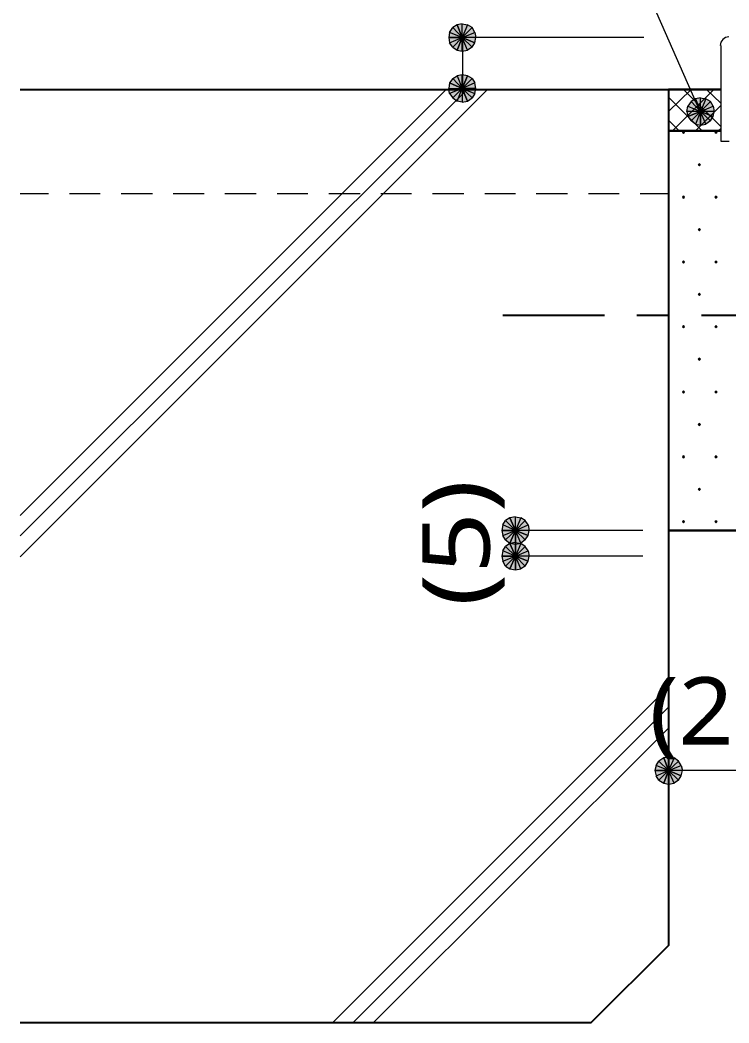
# Model space of a CAD drawing. Header units: millimetres. Extents: x 0 to 420, y 0 to 297.
# Drawn here: x 45.61 to 72.94, y 196.15 to 234.81 of the extents above; entities that cross this region are included whole.
import ezdxf
from ezdxf.enums import TextEntityAlignment as Align

# ---------------------------------------------------------------- set-up
doc = ezdxf.new("R2010")
doc.units = ezdxf.units.MM
doc.styles.add('kst32b', font='NotoSansJP-Variable.ttf')

msp = doc.modelspace()

# ---------------------------------------------------------------- hatches: boundary and pattern name
h = msp.add_hatch(color=7)
h.paths.add_polyline_path([(62.463, 234.632), (62.294, 234.527), (62.653, 234.146), (62.463, 234.632)])
h.paths.add_polyline_path([(62.294, 234.527), (62.653, 234.146), (62.167, 234.336), (62.294, 234.527)])
h.paths.add_polyline_path([(62.653, 234.146), (62.167, 234.336), (62.145, 234.146), (62.653, 234.146)])
h = msp.add_hatch(color=7)
h.paths.add_polyline_path([(63.034, 234.527), (62.865, 234.632), (62.653, 234.146), (63.034, 234.527)])
h.paths.add_polyline_path([(62.865, 234.632), (62.653, 234.146), (62.653, 234.675), (62.865, 234.632)])
h.paths.add_polyline_path([(62.653, 234.146), (62.653, 234.675), (62.463, 234.632), (62.653, 234.146)])
h = msp.add_hatch(color=7)
h.paths.add_polyline_path([(63.14, 233.934), (63.183, 234.146), (62.653, 234.146), (63.14, 233.934)])
h.paths.add_polyline_path([(63.183, 234.146), (62.653, 234.146), (63.14, 234.336), (63.183, 234.146)])
h.paths.add_polyline_path([(62.653, 234.146), (63.14, 234.336), (63.034, 234.527), (62.653, 234.146)])
h = msp.add_hatch(color=7)
h.paths.add_polyline_path([(62.145, 234.146), (62.167, 233.934), (62.653, 234.146), (62.145, 234.146)])
h.paths.add_polyline_path([(62.167, 233.934), (62.653, 234.146), (62.294, 233.765), (62.167, 233.934)])
h.paths.add_polyline_path([(62.653, 234.146), (62.294, 233.765), (62.463, 233.659), (62.653, 234.146)])
for points in [[(62.463, 233.659), (62.653, 233.616), (62.653, 234.146), (62.463, 233.659)], [(62.865, 232.664), (62.653, 232.706), (62.653, 232.177), (62.865, 232.664)], [(71.649, 231.775), (71.48, 231.669), (71.84, 231.288), (71.649, 231.775)], [(71.184, 230.526), (71.162, 230.505), (71.141, 230.484), (71.162, 230.463), (71.184, 230.441), (71.205, 230.463), (71.226, 230.484), (71.205, 230.505), (71.184, 230.526)], [(72.432, 230.526), (72.411, 230.505), (72.39, 230.484), (72.411, 230.463), (72.432, 230.441), (72.454, 230.463), (72.475, 230.484), (72.454, 230.505), (72.432, 230.526)], [(71.797, 229.277), (71.776, 229.256), (71.755, 229.235), (71.776, 229.214), (71.797, 229.193), (71.819, 229.214), (71.84, 229.235), (71.819, 229.256), (71.797, 229.277)], [(71.184, 228.029), (71.162, 228.007), (71.141, 227.986), (71.162, 227.965), (71.184, 227.944), (71.205, 227.965), (71.226, 227.986), (71.205, 228.007), (71.184, 228.029)], [(72.432, 228.029), (72.411, 228.007), (72.39, 227.986), (72.411, 227.965), (72.432, 227.944), (72.454, 227.965), (72.475, 227.986), (72.454, 228.007), (72.432, 228.029)], [(71.797, 226.78), (71.776, 226.758), (71.755, 226.737), (71.776, 226.716), (71.797, 226.695), (71.819, 226.716), (71.84, 226.737), (71.819, 226.758), (71.797, 226.78)], [(71.184, 225.531), (71.162, 225.51), (71.141, 225.488), (71.162, 225.467), (71.184, 225.446), (71.205, 225.467), (71.226, 225.488), (71.205, 225.51), (71.184, 225.531)], [(72.432, 225.531), (72.411, 225.51), (72.39, 225.488), (72.411, 225.467), (72.432, 225.446), (72.454, 225.467), (72.475, 225.488), (72.454, 225.51), (72.432, 225.531)], [(71.797, 224.282), (71.776, 224.261), (71.755, 224.24), (71.776, 224.218), (71.797, 224.197), (71.819, 224.218), (71.84, 224.24), (71.819, 224.261), (71.797, 224.282)], [(71.184, 223.033), (71.162, 223.012), (71.141, 222.991), (71.162, 222.97), (71.184, 222.948), (71.205, 222.97), (71.226, 222.991), (71.205, 223.012), (71.184, 223.033)], [(72.432, 223.033), (72.411, 223.012), (72.39, 222.991), (72.411, 222.97), (72.432, 222.948), (72.454, 222.97), (72.475, 222.991), (72.454, 223.012), (72.432, 223.033)], [(71.797, 221.784), (71.776, 221.763), (71.755, 221.742), (71.776, 221.721), (71.797, 221.7), (71.819, 221.721), (71.84, 221.742), (71.819, 221.763), (71.797, 221.784)], [(71.184, 220.514), (71.162, 220.493), (71.141, 220.472), (71.162, 220.451), (71.184, 220.43), (71.205, 220.451), (71.226, 220.472), (71.205, 220.493), (71.184, 220.514)], [(72.432, 220.514), (72.411, 220.493), (72.39, 220.472), (72.411, 220.451), (72.432, 220.43), (72.454, 220.451), (72.475, 220.472), (72.454, 220.493), (72.432, 220.514)], [(71.797, 219.265), (71.776, 219.244), (71.755, 219.223), (71.776, 219.202), (71.797, 219.181), (71.819, 219.202), (71.84, 219.223), (71.819, 219.244), (71.797, 219.265)], [(71.184, 218.017), (71.162, 217.996), (71.141, 217.974), (71.162, 217.953), (71.184, 217.932), (71.205, 217.953), (71.226, 217.974), (71.205, 217.996), (71.184, 218.017)], [(72.432, 218.017), (72.411, 217.996), (72.39, 217.974), (72.411, 217.953), (72.432, 217.932), (72.454, 217.953), (72.475, 217.974), (72.454, 217.996), (72.432, 218.017)], [(71.797, 216.768), (71.776, 216.747), (71.755, 216.725), (71.776, 216.704), (71.797, 216.683), (71.819, 216.704), (71.84, 216.725), (71.819, 216.747), (71.797, 216.768)], [(71.184, 215.519), (71.162, 215.498), (71.141, 215.477), (71.162, 215.455), (71.184, 215.434), (71.205, 215.455), (71.226, 215.477), (71.205, 215.498), (71.184, 215.519)], [(72.432, 215.519), (72.411, 215.498), (72.39, 215.477), (72.411, 215.455), (72.432, 215.434), (72.454, 215.455), (72.475, 215.477), (72.454, 215.498), (72.432, 215.519)], [(64.495, 214.651), (64.707, 214.609), (64.707, 215.138), (64.495, 214.651)], [(64.495, 213.656), (64.707, 213.614), (64.707, 214.143), (64.495, 213.656)], [(70.421, 205.401), (70.612, 205.359), (70.612, 205.888), (70.421, 205.401)]]:
    msp.add_hatch(color=7).paths.add_polyline_path(points)
h = msp.add_hatch(color=7)
h.paths.add_polyline_path([(62.653, 233.616), (62.865, 233.659), (62.653, 234.146), (62.653, 233.616)])
h.paths.add_polyline_path([(62.865, 233.659), (62.653, 234.146), (63.034, 233.765), (62.865, 233.659)])
h.paths.add_polyline_path([(62.653, 234.146), (63.034, 233.765), (63.14, 233.934), (62.653, 234.146)])
h = msp.add_hatch(color=7)
h.paths.add_polyline_path([(62.167, 232.389), (62.145, 232.177), (62.653, 232.177), (62.167, 232.389)])
h.paths.add_polyline_path([(62.145, 232.177), (62.653, 232.177), (62.167, 231.987), (62.145, 232.177)])
h.paths.add_polyline_path([(62.653, 232.177), (62.167, 231.987), (62.294, 231.817), (62.653, 232.177)])
h = msp.add_hatch(color=7)
h.paths.add_polyline_path([(62.653, 232.706), (62.463, 232.664), (62.653, 232.177), (62.653, 232.706)])
h.paths.add_polyline_path([(62.463, 232.664), (62.653, 232.177), (62.294, 232.558), (62.463, 232.664)])
h.paths.add_polyline_path([(62.653, 232.177), (62.294, 232.558), (62.167, 232.389), (62.653, 232.177)])
h = msp.add_hatch(color=7)
h.paths.add_polyline_path([(63.183, 232.177), (63.14, 232.389), (62.653, 232.177), (63.183, 232.177)])
h.paths.add_polyline_path([(63.14, 232.389), (62.653, 232.177), (63.034, 232.558), (63.14, 232.389)])
h.paths.add_polyline_path([(62.653, 232.177), (63.034, 232.558), (62.865, 232.664), (62.653, 232.177)])
h = msp.add_hatch(color=7)
h.paths.add_polyline_path([(62.294, 231.817), (62.463, 231.69), (62.653, 232.177), (62.294, 231.817)])
h.paths.add_polyline_path([(62.463, 231.69), (62.653, 232.177), (62.653, 231.648), (62.463, 231.69)])
h.paths.add_polyline_path([(62.653, 232.177), (62.653, 231.648), (62.865, 231.69), (62.653, 232.177)])
h = msp.add_hatch(color=7)
h.paths.add_polyline_path([(62.865, 231.69), (63.034, 231.817), (62.653, 232.177), (62.865, 231.69)])
h.paths.add_polyline_path([(63.034, 231.817), (62.653, 232.177), (63.14, 231.987), (63.034, 231.817)])
h.paths.add_polyline_path([(62.653, 232.177), (63.14, 231.987), (63.183, 232.177), (62.653, 232.177)])
h = msp.add_hatch(color=7)
h.paths.add_polyline_path([(71.48, 231.669), (71.353, 231.5), (71.84, 231.288), (71.48, 231.669)])
h.paths.add_polyline_path([(71.353, 231.5), (71.84, 231.288), (71.311, 231.288), (71.353, 231.5)])
h.paths.add_polyline_path([(71.84, 231.288), (71.311, 231.288), (71.353, 231.098), (71.84, 231.288)])
h = msp.add_hatch(color=7)
h.paths.add_polyline_path([(72.221, 231.669), (72.051, 231.775), (71.84, 231.288), (72.221, 231.669)])
h.paths.add_polyline_path([(72.051, 231.775), (71.84, 231.288), (71.84, 231.817), (72.051, 231.775)])
h.paths.add_polyline_path([(71.84, 231.288), (71.84, 231.817), (71.649, 231.775), (71.84, 231.288)])
h = msp.add_hatch(color=7)
h.paths.add_polyline_path([(72.327, 231.098), (72.369, 231.288), (71.84, 231.288), (72.327, 231.098)])
h.paths.add_polyline_path([(72.369, 231.288), (71.84, 231.288), (72.327, 231.5), (72.369, 231.288)])
h.paths.add_polyline_path([(71.84, 231.288), (72.327, 231.5), (72.221, 231.669), (71.84, 231.288)])
h = msp.add_hatch(color=7)
h.paths.add_polyline_path([(71.353, 231.098), (71.48, 230.928), (71.84, 231.288), (71.353, 231.098)])
h.paths.add_polyline_path([(71.48, 230.928), (71.84, 231.288), (71.649, 230.801), (71.48, 230.928)])
h.paths.add_polyline_path([(71.84, 231.288), (71.649, 230.801), (71.84, 230.759), (71.84, 231.288)])
h = msp.add_hatch(color=7)
h.paths.add_polyline_path([(71.84, 230.759), (72.051, 230.801), (71.84, 231.288), (71.84, 230.759)])
h.paths.add_polyline_path([(72.051, 230.801), (71.84, 231.288), (72.221, 230.928), (72.051, 230.801)])
h.paths.add_polyline_path([(71.84, 231.288), (72.221, 230.928), (72.327, 231.098), (71.84, 231.288)])
h = msp.add_hatch(color=7)
h.paths.add_polyline_path([(64.495, 215.625), (64.326, 215.519), (64.707, 215.138), (64.495, 215.625)])
h.paths.add_polyline_path([(64.326, 215.519), (64.707, 215.138), (64.22, 215.35), (64.326, 215.519)])
h.paths.add_polyline_path([(64.707, 215.138), (64.22, 215.35), (64.177, 215.138), (64.707, 215.138)])
h = msp.add_hatch(color=7)
h.paths.add_polyline_path([(65.087, 215.519), (64.918, 215.625), (64.707, 215.138), (65.087, 215.519)])
h.paths.add_polyline_path([(64.918, 215.625), (64.707, 215.138), (64.707, 215.667), (64.918, 215.625)])
h.paths.add_polyline_path([(64.707, 215.138), (64.707, 215.667), (64.495, 215.625), (64.707, 215.138)])
h = msp.add_hatch(color=7)
h.paths.add_polyline_path([(65.193, 214.947), (65.236, 215.138), (64.707, 215.138), (65.193, 214.947)])
h.paths.add_polyline_path([(65.236, 215.138), (64.707, 215.138), (65.193, 215.35), (65.236, 215.138)])
h.paths.add_polyline_path([(64.707, 215.138), (65.193, 215.35), (65.087, 215.519), (64.707, 215.138)])
h = msp.add_hatch(color=7)
h.paths.add_polyline_path([(64.177, 215.138), (64.22, 214.947), (64.707, 215.138), (64.177, 215.138)])
h.paths.add_polyline_path([(64.22, 214.947), (64.707, 215.138), (64.326, 214.778), (64.22, 214.947)])
h.paths.add_polyline_path([(64.707, 215.138), (64.326, 214.778), (64.495, 214.651), (64.707, 215.138)])
h = msp.add_hatch(color=7)
h.paths.add_polyline_path([(64.707, 214.609), (64.918, 214.651), (64.707, 215.138), (64.707, 214.609)])
h.paths.add_polyline_path([(64.918, 214.651), (64.707, 215.138), (65.087, 214.778), (64.918, 214.651)])
h.paths.add_polyline_path([(64.707, 215.138), (65.087, 214.778), (65.193, 214.947), (64.707, 215.138)])
h = msp.add_hatch(color=7)
h.paths.add_polyline_path([(64.495, 214.63), (64.326, 214.524), (64.707, 214.143), (64.495, 214.63)])
h.paths.add_polyline_path([(64.326, 214.524), (64.707, 214.143), (64.22, 214.355), (64.326, 214.524)])
h.paths.add_polyline_path([(64.707, 214.143), (64.22, 214.355), (64.177, 214.143), (64.707, 214.143)])
h = msp.add_hatch(color=7)
h.paths.add_polyline_path([(65.087, 214.524), (64.918, 214.63), (64.707, 214.143), (65.087, 214.524)])
h.paths.add_polyline_path([(64.918, 214.63), (64.707, 214.143), (64.707, 214.672), (64.918, 214.63)])
h.paths.add_polyline_path([(64.707, 214.143), (64.707, 214.672), (64.495, 214.63), (64.707, 214.143)])
h = msp.add_hatch(color=7)
h.paths.add_polyline_path([(65.193, 213.953), (65.236, 214.143), (64.707, 214.143), (65.193, 213.953)])
h.paths.add_polyline_path([(65.236, 214.143), (64.707, 214.143), (65.193, 214.355), (65.236, 214.143)])
h.paths.add_polyline_path([(64.707, 214.143), (65.193, 214.355), (65.087, 214.524), (64.707, 214.143)])
h = msp.add_hatch(color=7)
h.paths.add_polyline_path([(64.177, 214.143), (64.22, 213.953), (64.707, 214.143), (64.177, 214.143)])
h.paths.add_polyline_path([(64.22, 213.953), (64.707, 214.143), (64.326, 213.762), (64.22, 213.953)])
h.paths.add_polyline_path([(64.707, 214.143), (64.326, 213.762), (64.495, 213.656), (64.707, 214.143)])
h = msp.add_hatch(color=7)
h.paths.add_polyline_path([(64.707, 213.614), (64.918, 213.656), (64.707, 214.143), (64.707, 213.614)])
h.paths.add_polyline_path([(64.918, 213.656), (64.707, 214.143), (65.087, 213.762), (64.918, 213.656)])
h.paths.add_polyline_path([(64.707, 214.143), (65.087, 213.762), (65.193, 213.953), (64.707, 214.143)])
h = msp.add_hatch(color=7)
h.paths.add_polyline_path([(70.421, 206.375), (70.231, 206.248), (70.612, 205.888), (70.421, 206.375)])
h.paths.add_polyline_path([(70.231, 206.248), (70.612, 205.888), (70.125, 206.079), (70.231, 206.248)])
h.paths.add_polyline_path([(70.612, 205.888), (70.125, 206.079), (70.083, 205.888), (70.612, 205.888)])
h = msp.add_hatch(color=7)
h.paths.add_polyline_path([(70.993, 206.248), (70.824, 206.375), (70.612, 205.888), (70.993, 206.248)])
h.paths.add_polyline_path([(70.824, 206.375), (70.612, 205.888), (70.612, 206.396), (70.824, 206.375)])
h.paths.add_polyline_path([(70.612, 205.888), (70.612, 206.396), (70.421, 206.375), (70.612, 205.888)])
h = msp.add_hatch(color=7)
h.paths.add_polyline_path([(71.099, 205.676), (71.141, 205.888), (70.612, 205.888), (71.099, 205.676)])
h.paths.add_polyline_path([(71.141, 205.888), (70.612, 205.888), (71.099, 206.079), (71.141, 205.888)])
h.paths.add_polyline_path([(70.612, 205.888), (71.099, 206.079), (70.993, 206.248), (70.612, 205.888)])
h = msp.add_hatch(color=7)
h.paths.add_polyline_path([(70.083, 205.888), (70.125, 205.676), (70.612, 205.888), (70.083, 205.888)])
h.paths.add_polyline_path([(70.125, 205.676), (70.612, 205.888), (70.231, 205.507), (70.125, 205.676)])
h.paths.add_polyline_path([(70.612, 205.888), (70.231, 205.507), (70.421, 205.401), (70.612, 205.888)])
h = msp.add_hatch(color=7)
h.paths.add_polyline_path([(70.612, 205.359), (70.824, 205.401), (70.612, 205.888), (70.612, 205.359)])
h.paths.add_polyline_path([(70.824, 205.401), (70.612, 205.888), (70.993, 205.507), (70.824, 205.401)])
h.paths.add_polyline_path([(70.612, 205.888), (70.993, 205.507), (71.099, 205.676), (70.612, 205.888)])

# ---------------------------------------------------------------- linework, layer by layer
at = {"lineweight": 13}
for points in [[(71.819, 231.309), (65.85, 244.877)], [(69.66, 234.146), (62.632, 234.146)], [(62.675, 232.156), (62.675, 234.146)], [(72.93, 234.167), (72.802, 234.141), (72.698, 234.071), (72.627, 233.966), (72.602, 233.839)], [(72.623, 233.828), (72.623, 230.145), (72.94, 230.145)], [(62.844, 232.135), (45.614, 214.926)], [(62.04, 232.135), (45.614, 215.709)], [(63.627, 232.135), (45.614, 214.122)], [(70.612, 231.288), (71.48, 232.135)], [(70.76, 230.547), (72.348, 232.135)], [(72.623, 230.717), (71.184, 232.135)], [(72.623, 231.606), (72.073, 232.135)], [(71.903, 230.547), (70.612, 231.838)], [(71.649, 230.547), (72.623, 231.521)], [(71.014, 230.547), (70.612, 230.949)], [(72.517, 230.547), (72.623, 230.632)], [(45.614, 228.134), (46.715, 228.134)], [(47.519, 228.134), (48.705, 228.134)], [(49.509, 228.134), (50.715, 228.134)], [(51.52, 228.134), (52.705, 228.134)], [(53.509, 228.134), (54.716, 228.134)], [(55.52, 228.134), (56.705, 228.134)], [(57.51, 228.134), (58.716, 228.134)], [(59.521, 228.134), (60.706, 228.134)], [(61.51, 228.134), (62.717, 228.134)], [(63.521, 228.134), (64.707, 228.134)], [(65.511, 228.134), (66.717, 228.134)], [(67.522, 228.134), (68.707, 228.134)], [(69.511, 228.134), (70.612, 228.134)], [(69.617, 215.138), (64.707, 215.138)], [(64.707, 215.138), (64.707, 214.143)], [(69.617, 214.143), (64.707, 214.143)], [(70.612, 209.105), (57.658, 196.151)], [(70.612, 208.322), (58.441, 196.151)], [(70.612, 207.518), (59.224, 196.151)], [(80.603, 205.888), (75.607, 205.888), (70.612, 205.888)]]:
    msp.add_lwpolyline(points, dxfattribs=at)
at = {"lineweight": 0}
for points in [[(62.653, 234.146), (62.167, 234.336), (62.145, 234.146)], [(62.294, 234.527), (62.653, 234.146), (62.167, 234.336)], [(62.463, 234.632), (62.294, 234.527), (62.653, 234.146)], [(62.653, 234.146), (62.653, 234.675), (62.463, 234.632)], [(62.865, 234.632), (62.653, 234.146), (62.653, 234.675)], [(63.034, 234.527), (62.865, 234.632), (62.653, 234.146)], [(62.653, 234.146), (63.14, 234.336), (63.034, 234.527)], [(63.183, 234.146), (62.653, 234.146), (63.14, 234.336)], [(62.145, 234.146), (62.167, 233.934), (62.653, 234.146)], [(62.167, 233.934), (62.653, 234.146), (62.294, 233.765)], [(62.653, 234.146), (62.294, 233.765), (62.463, 233.659)], [(62.463, 233.659), (62.653, 233.616), (62.653, 234.146)], [(62.653, 233.616), (62.865, 233.659), (62.653, 234.146)], [(62.865, 233.659), (62.653, 234.146), (63.034, 233.765)], [(62.653, 234.146), (63.034, 233.765), (63.14, 233.934)], [(63.14, 233.934), (63.183, 234.146), (62.653, 234.146)], [(62.167, 232.389), (62.145, 232.177), (62.653, 232.177)], [(62.653, 232.177), (62.294, 232.558), (62.167, 232.389)], [(62.463, 232.664), (62.653, 232.177), (62.294, 232.558)], [(62.653, 232.706), (62.463, 232.664), (62.653, 232.177)], [(62.865, 232.664), (62.653, 232.706), (62.653, 232.177)], [(62.653, 232.177), (63.034, 232.558), (62.865, 232.664)], [(63.14, 232.389), (62.653, 232.177), (63.034, 232.558)], [(63.183, 232.177), (63.14, 232.389), (62.653, 232.177)], [(62.145, 232.177), (62.653, 232.177), (62.167, 231.987)], [(62.653, 232.177), (62.167, 231.987), (62.294, 231.817)], [(62.294, 231.817), (62.463, 231.69), (62.653, 232.177)], [(62.463, 231.69), (62.653, 232.177), (62.653, 231.648)], [(62.653, 232.177), (62.653, 231.648), (62.865, 231.69)], [(62.865, 231.69), (63.034, 231.817), (62.653, 232.177)], [(63.034, 231.817), (62.653, 232.177), (63.14, 231.987)], [(62.653, 232.177), (63.14, 231.987), (63.183, 232.177)], [(71.48, 231.669), (71.353, 231.5), (71.84, 231.288)], [(71.649, 231.775), (71.48, 231.669), (71.84, 231.288)], [(71.84, 231.288), (71.84, 231.817), (71.649, 231.775)], [(72.051, 231.775), (71.84, 231.288), (71.84, 231.817)], [(72.221, 231.669), (72.051, 231.775), (71.84, 231.288)], [(71.84, 231.288), (72.327, 231.5), (72.221, 231.669)], [(71.353, 231.5), (71.84, 231.288), (71.311, 231.288)], [(71.84, 231.288), (71.311, 231.288), (71.353, 231.098)], [(71.353, 231.098), (71.48, 230.928), (71.84, 231.288)], [(71.48, 230.928), (71.84, 231.288), (71.649, 230.801)], [(71.84, 231.288), (71.649, 230.801), (71.84, 230.759)], [(72.369, 231.288), (71.84, 231.288), (72.327, 231.5)], [(71.84, 230.759), (72.051, 230.801), (71.84, 231.288)], [(72.051, 230.801), (71.84, 231.288), (72.221, 230.928)], [(71.84, 231.288), (72.221, 230.928), (72.327, 231.098)], [(72.327, 231.098), (72.369, 231.288), (71.84, 231.288)], [(71.184, 230.526), (71.162, 230.505), (71.141, 230.484), (71.162, 230.463), (71.184, 230.441), (71.205, 230.463), (71.226, 230.484), (71.205, 230.505)], [(72.432, 230.526), (72.411, 230.505), (72.39, 230.484), (72.411, 230.463), (72.432, 230.441), (72.454, 230.463), (72.475, 230.484), (72.454, 230.505)], [(71.797, 229.277), (71.776, 229.256), (71.755, 229.235), (71.776, 229.214), (71.797, 229.193), (71.819, 229.214), (71.84, 229.235), (71.819, 229.256)], [(71.184, 228.029), (71.162, 228.007), (71.141, 227.986), (71.162, 227.965), (71.184, 227.944), (71.205, 227.965), (71.226, 227.986), (71.205, 228.007)], [(72.432, 228.029), (72.411, 228.007), (72.39, 227.986), (72.411, 227.965), (72.432, 227.944), (72.454, 227.965), (72.475, 227.986), (72.454, 228.007)], [(71.797, 226.78), (71.776, 226.758), (71.755, 226.737), (71.776, 226.716), (71.797, 226.695), (71.819, 226.716), (71.84, 226.737), (71.819, 226.758)], [(71.184, 225.531), (71.162, 225.51), (71.141, 225.488), (71.162, 225.467), (71.184, 225.446), (71.205, 225.467), (71.226, 225.488), (71.205, 225.51)], [(72.432, 225.531), (72.411, 225.51), (72.39, 225.488), (72.411, 225.467), (72.432, 225.446), (72.454, 225.467), (72.475, 225.488), (72.454, 225.51)], [(71.797, 224.282), (71.776, 224.261), (71.755, 224.24), (71.776, 224.218), (71.797, 224.197), (71.819, 224.218), (71.84, 224.24), (71.819, 224.261)], [(71.184, 223.033), (71.162, 223.012), (71.141, 222.991), (71.162, 222.97), (71.184, 222.948), (71.205, 222.97), (71.226, 222.991), (71.205, 223.012)], [(72.432, 223.033), (72.411, 223.012), (72.39, 222.991), (72.411, 222.97), (72.432, 222.948), (72.454, 222.97), (72.475, 222.991), (72.454, 223.012)], [(71.797, 221.784), (71.776, 221.763), (71.755, 221.742), (71.776, 221.721), (71.797, 221.7), (71.819, 221.721), (71.84, 221.742), (71.819, 221.763)], [(71.184, 220.514), (71.162, 220.493), (71.141, 220.472), (71.162, 220.451), (71.184, 220.43), (71.205, 220.451), (71.226, 220.472), (71.205, 220.493)], [(72.432, 220.514), (72.411, 220.493), (72.39, 220.472), (72.411, 220.451), (72.432, 220.43), (72.454, 220.451), (72.475, 220.472), (72.454, 220.493)], [(71.797, 219.265), (71.776, 219.244), (71.755, 219.223), (71.776, 219.202), (71.797, 219.181), (71.819, 219.202), (71.84, 219.223), (71.819, 219.244)], [(71.184, 218.017), (71.162, 217.996), (71.141, 217.974), (71.162, 217.953), (71.184, 217.932), (71.205, 217.953), (71.226, 217.974), (71.205, 217.996)], [(72.432, 218.017), (72.411, 217.996), (72.39, 217.974), (72.411, 217.953), (72.432, 217.932), (72.454, 217.953), (72.475, 217.974), (72.454, 217.996)], [(71.797, 216.768), (71.776, 216.747), (71.755, 216.725), (71.776, 216.704), (71.797, 216.683), (71.819, 216.704), (71.84, 216.725), (71.819, 216.747)], [(64.326, 215.519), (64.707, 215.138), (64.22, 215.35)], [(64.495, 215.625), (64.326, 215.519), (64.707, 215.138)], [(64.707, 215.138), (64.707, 215.667), (64.495, 215.625)], [(64.918, 215.625), (64.707, 215.138), (64.707, 215.667)], [(65.087, 215.519), (64.918, 215.625), (64.707, 215.138)], [(64.707, 215.138), (65.193, 215.35), (65.087, 215.519)], [(71.184, 215.519), (71.162, 215.498), (71.141, 215.477), (71.162, 215.455), (71.184, 215.434), (71.205, 215.455), (71.226, 215.477), (71.205, 215.498)], [(72.432, 215.519), (72.411, 215.498), (72.39, 215.477), (72.411, 215.455), (72.432, 215.434), (72.454, 215.455), (72.475, 215.477), (72.454, 215.498)], [(64.707, 215.138), (64.22, 215.35), (64.177, 215.138)], [(64.177, 215.138), (64.22, 214.947), (64.707, 215.138)], [(64.22, 214.947), (64.707, 215.138), (64.326, 214.778)], [(64.707, 215.138), (64.326, 214.778), (64.495, 214.651)], [(64.495, 214.651), (64.707, 214.609), (64.707, 215.138)], [(65.236, 215.138), (64.707, 215.138), (65.193, 215.35)], [(64.707, 214.609), (64.918, 214.651), (64.707, 215.138)], [(64.918, 214.651), (64.707, 215.138), (65.087, 214.778)], [(64.707, 215.138), (65.087, 214.778), (65.193, 214.947)], [(65.193, 214.947), (65.236, 215.138), (64.707, 215.138)], [(64.495, 214.63), (64.326, 214.524), (64.707, 214.143)], [(64.707, 214.143), (64.707, 214.672), (64.495, 214.63)], [(64.918, 214.63), (64.707, 214.143), (64.707, 214.672)], [(65.087, 214.524), (64.918, 214.63), (64.707, 214.143)], [(64.707, 214.143), (64.22, 214.355), (64.177, 214.143)], [(64.326, 214.524), (64.707, 214.143), (64.22, 214.355)], [(64.707, 214.143), (65.193, 214.355), (65.087, 214.524)], [(65.236, 214.143), (64.707, 214.143), (65.193, 214.355)], [(64.177, 214.143), (64.22, 213.953), (64.707, 214.143)], [(64.22, 213.953), (64.707, 214.143), (64.326, 213.762)], [(64.707, 214.143), (64.326, 213.762), (64.495, 213.656)], [(64.495, 213.656), (64.707, 213.614), (64.707, 214.143)], [(64.707, 213.614), (64.918, 213.656), (64.707, 214.143)], [(64.918, 213.656), (64.707, 214.143), (65.087, 213.762)], [(64.707, 214.143), (65.087, 213.762), (65.193, 213.953)], [(65.193, 213.953), (65.236, 214.143), (64.707, 214.143)], [(70.612, 205.888), (70.125, 206.079), (70.083, 205.888)], [(70.231, 206.248), (70.612, 205.888), (70.125, 206.079)], [(70.421, 206.375), (70.231, 206.248), (70.612, 205.888)], [(70.612, 205.888), (70.612, 206.396), (70.421, 206.375)], [(70.824, 206.375), (70.612, 205.888), (70.612, 206.396)], [(70.993, 206.248), (70.824, 206.375), (70.612, 205.888)], [(70.612, 205.888), (71.099, 206.079), (70.993, 206.248)], [(71.141, 205.888), (70.612, 205.888), (71.099, 206.079)], [(70.083, 205.888), (70.125, 205.676), (70.612, 205.888)], [(70.125, 205.676), (70.612, 205.888), (70.231, 205.507)], [(70.612, 205.888), (70.231, 205.507), (70.421, 205.401)], [(70.421, 205.401), (70.612, 205.359), (70.612, 205.888)], [(70.612, 205.359), (70.824, 205.401), (70.612, 205.888)], [(70.824, 205.401), (70.612, 205.888), (70.993, 205.507)], [(70.612, 205.888), (70.993, 205.507), (71.099, 205.676)], [(71.099, 205.676), (71.141, 205.888), (70.612, 205.888)]]:
    msp.add_lwpolyline(points, close=True, dxfattribs=at)
at = {"lineweight": 25}
for points in [[(45.614, 232.135), (70.612, 232.135)], [(70.612, 232.135), (70.612, 199.136)], [(64.22, 223.435), (68.136, 223.435)], [(69.384, 223.435), (70.633, 223.435)], [(71.882, 223.435), (75.798, 223.435)], [(70.612, 199.136), (67.606, 196.151), (45.614, 196.151)]]:
    msp.add_lwpolyline(points, dxfattribs=at)
at = {"lineweight": 30}
for points in [[(72.623, 232.135), (70.612, 232.135)], [(72.623, 230.547), (70.612, 230.547)], [(70.612, 215.138), (75.607, 215.138)]]:
    msp.add_lwpolyline(points, dxfattribs=at)

# ---------------------------------------------------------------- texts
at = {"style": 'kst32b'}
for s, p, p2 in [('(5)', (63.712, 212.217), (63.712, 217.09)), ('(25)', (69.871, 206.883), (76.368, 206.883))]:
    msp.add_text(s, height=2.5989, dxfattribs=at).set_placement(p, p2, align=Align.FIT)

doc.saveas('drawing.dxf')
